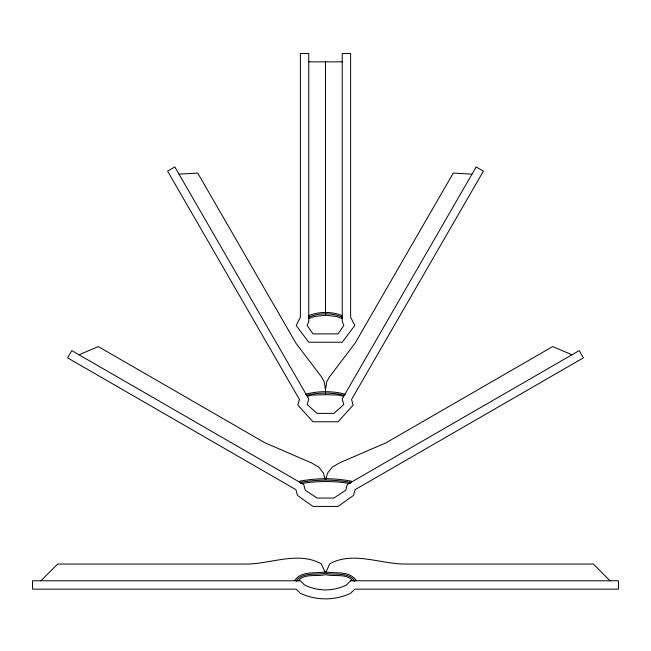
<?xml version="1.0" encoding="UTF-8"?>
<svg xmlns="http://www.w3.org/2000/svg" width="651" height="651" viewBox="0 0 651 651"><rect width="100%" height="100%" fill="white"/><g stroke="black" fill="none" stroke-linecap="round" stroke-linejoin="round"><path stroke-width="0.98" d="M325.5 394.693L312.407 395.059L307.589 396.313L305.75 394.213C318.372 390.844 332.628 390.844 345.25 394.213L343.411 396.313L338.593 395.059L325.5 394.693L325.5 389.876L326.826 381.527L329.683 376.62L354.941 343.402L453.291 173.06L471.975 174.183M325.76 479.437L327.591 473.082L332.319 467.052L339.57 462.869L385.994 442.826L552.707 346.576L571.952 354.795M325.882 572.4L329.683 563.839C353.07 550.901 380.33 564.116 405.012 564.043L593.338 564.043L610.077 580.782M350.116 483.612L350.49 483.026M40.923 580.782L57.662 564.043L245.988 564.043C270.67 564.116 297.93 550.901 321.317 563.839L325.118 572.4M296.205 580.782C303.179 571.757 315.784 575.321 325.5 573.254C335.216 575.321 347.821 571.757 354.795 580.782M298.191 580.773C304.985 573.035 316.646 576.892 325.5 574.646C334.354 576.892 346.015 573.035 352.809 580.773M354.177 581.107L356.04 580.147C348.912 570.463 335.729 573.865 325.5 571.855C315.271 573.865 302.088 570.463 294.96 580.147L296.823 581.107M79.048 354.795L98.293 346.576L265.006 442.826L311.43 462.869L318.681 467.052L323.409 473.082L325.24 479.437M308.761 317.127C319.275 312.724 331.725 312.724 342.239 317.127M306.67 395.263C318.787 392.39 332.213 392.39 344.33 395.263M301.852 483.416C317.411 480.959 333.597 480.877 349.148 483.416M325.5 315.174L314.319 316.524L309.03 318.502L308.493 315.759C319.185 311.333 331.815 311.333 342.507 315.759L341.97 318.502L336.681 316.524L325.5 315.174L325.5 61.845M179.025 174.183L197.709 173.06L296.059 343.402L321.317 376.62L324.174 381.527L325.5 389.876M308.761 61.845L342.239 61.845M300.51 483.026L300.884 483.612M299.419 399.445L297.889 405.166L312.944 421.758L338.056 421.758L353.111 405.166L351.581 399.445L483.408 171.115L476.158 166.933L342.239 398.884L343.769 404.605L333.873 413.385L317.127 413.385L307.231 404.605L308.761 398.884L174.842 166.933L167.592 171.115L299.419 399.445M347.243 484.531L345.714 490.244L333.873 498.056L317.127 498.056L305.286 490.244L303.757 484.531L71.797 350.612L67.614 357.855L295.945 489.682L297.474 495.403L312.944 506.429L338.056 506.429L353.526 495.403L355.055 489.682L583.386 357.855L579.203 350.612L347.243 484.531M308.761 321.317L307.199 325.5L312.944 333.873L338.056 333.873L343.801 325.5L342.239 321.317L342.239 53.472L350.612 53.472L350.612 317.127L354.795 325.5L342.239 342.239L308.761 342.239L296.205 325.5L300.388 317.127L300.388 53.472L308.761 53.472L308.761 321.317M351.63 481.268L350.873 482.44C334.248 479.323 316.752 479.405 300.127 482.44L299.37 481.268C316.451 477.932 334.557 477.85 351.63 481.268M350.612 580.782L346.422 584.972A46.791 46.791 0 0 1 304.578 584.972L300.388 580.782L32.55 580.782L32.55 589.155L296.205 589.155L300.388 593.338A59.916 59.916 0 0 0 350.612 593.338L354.795 589.155L618.45 589.155L618.45 580.782L350.612 580.782"/></g></svg>
